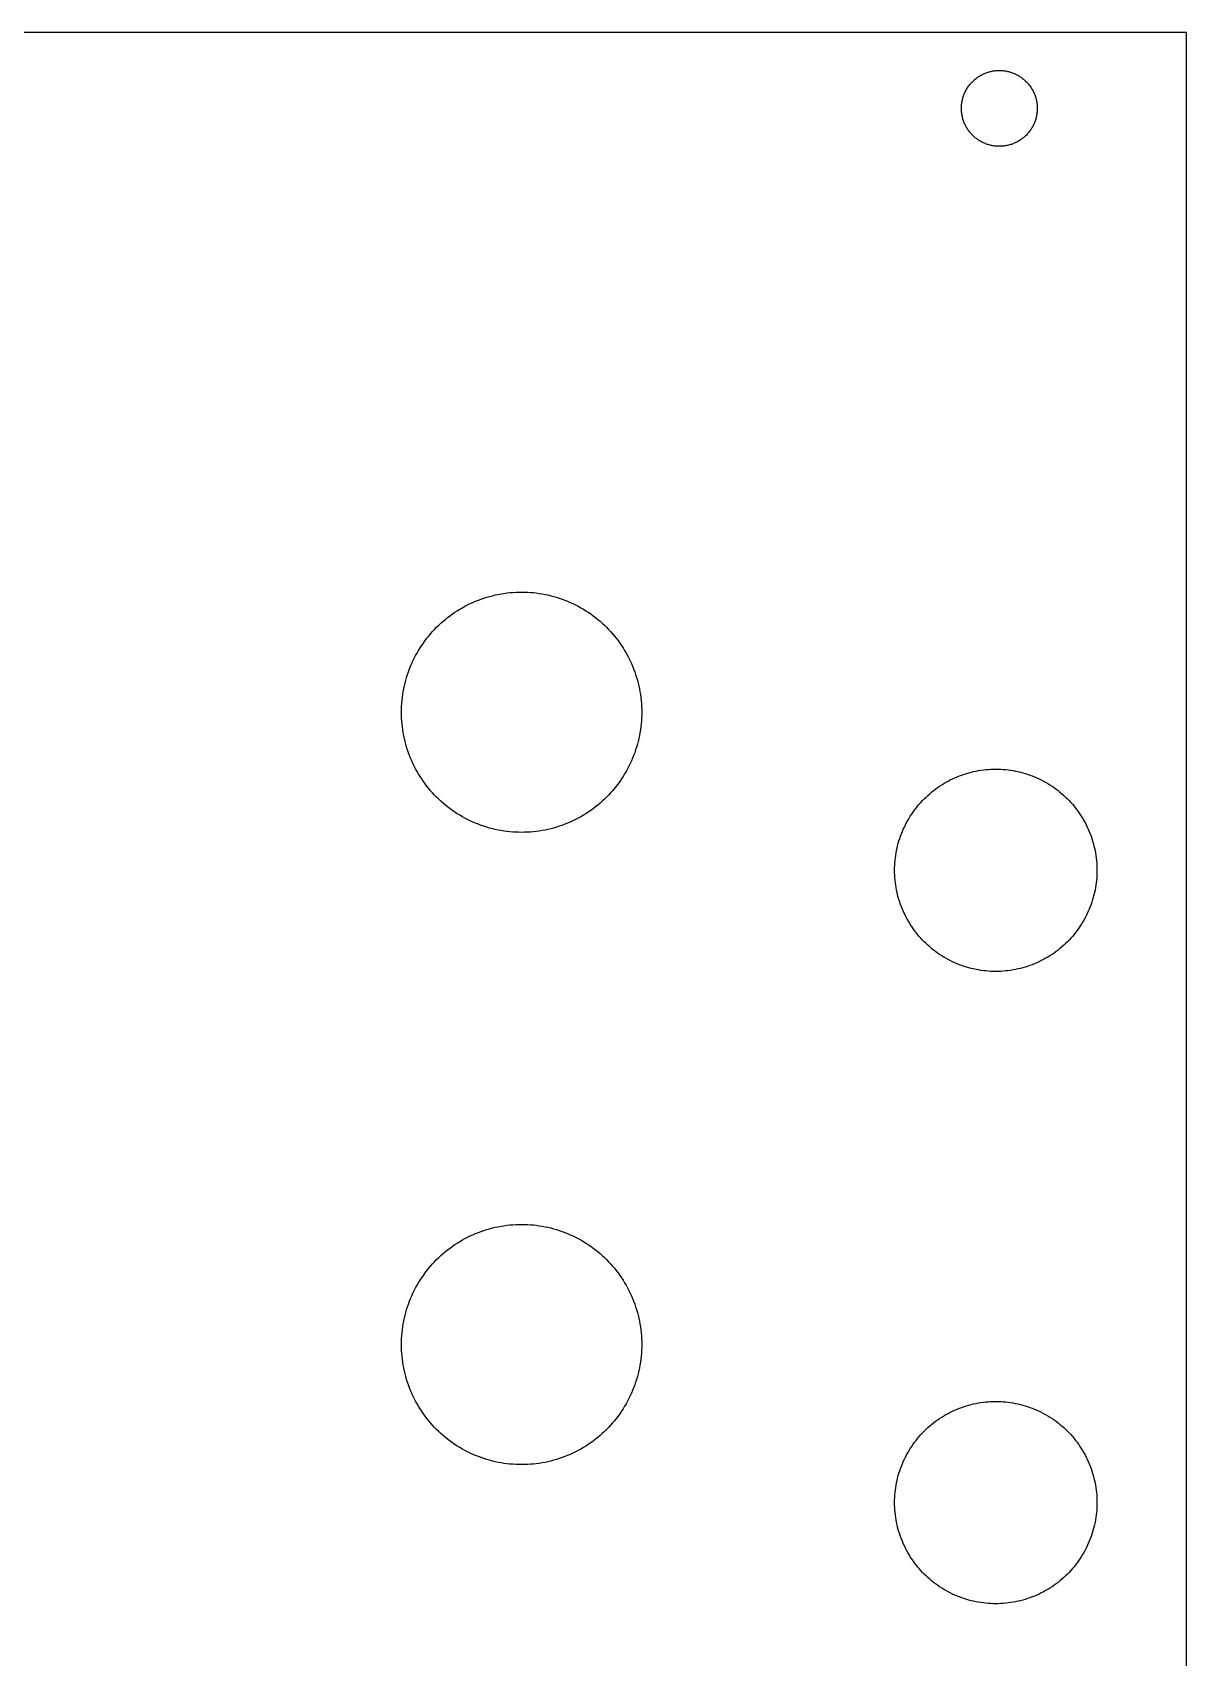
# Model space of a CAD drawing. Extents: x -13 to 170, y -142 to -14.
# Drawn here: x 124.4 to 170, y -78 to -13.8 of the extents above; entities that cross this region are included whole.
import ezdxf

# ---------------------------------------------------------------- set-up
doc = ezdxf.new("R2010")
doc.units = 0

msp = doc.modelspace()

# ---------------------------------------------------------------- linework, layer by layer
at = {"color": 34, "true_color": 0x008000}
for points in [[(-12.500102, -142.249906, 0), (170.040046, -142.249906, 0), (170.040046, -13.750036, 0), (-12.500102, -13.750036, 0), (-12.500102, -142.249906, 0)], [(161.139886, -16.75003, 0), (161.140394, -16.711168, 0), (161.141918, -16.672052, 0), (161.144458, -16.63319, 0), (161.148014, -16.594582, 0), (161.152586, -16.55572, 0), (161.158174, -16.517366, 0), (161.164524, -16.479012, 0), (161.172144, -16.440658, 0), (161.18078, -16.402558, 0), (161.190178, -16.364966, 0), (161.200592, -16.327374, 0), (161.212022, -16.29029, 0), (161.224468, -16.253206, 0), (161.23793, -16.21663, 0), (161.252154, -16.180562, 0), (161.267394, -16.144748, 0), (161.28365, -16.109188, 0), (161.300668, -16.074136, 0), (161.318702, -16.039592, 0), (161.337752, -16.005556, 0), (161.35731, -15.972028, 0), (161.378138, -15.939008, 0), (161.399474, -15.906496, 0), (161.421826, -15.874492, 0), (161.44494, -15.84325, 0), (161.468816, -15.812516, 0), (161.493708, -15.782544, 0), (161.519108, -15.75308, 0), (161.545524, -15.724378, 0), (161.572448, -15.696184, 0), (161.600134, -15.668752, 0), (161.628582, -15.642082, 0), (161.657538, -15.616428, 0), (161.68751, -15.591282, 0), (161.717736, -15.566898, 0), (161.748724, -15.543276, 0), (161.780474, -15.52067, 0), (161.812732, -15.498572, 0), (161.845498, -15.477744, 0), (161.878772, -15.457424, 0), (161.912554, -15.43812, 0), (161.946844, -15.419578, 0), (161.981642, -15.402052, 0), (162.016948, -15.385542, 0), (162.052508, -15.369794, 0), (162.088576, -15.355062, 0), (162.124898, -15.341092, 0), (162.161728, -15.328138, 0), (162.198812, -15.3162, 0), (162.23615, -15.305278, 0), (162.273742, -15.295372, 0), (162.311588, -15.286228, 0), (162.349688, -15.278354, 0), (162.388042, -15.271242, 0), (162.426396, -15.265146, 0), (162.465258, -15.260066, 0), (162.503866, -15.256002, 0), (162.542728, -15.252954, 0), (162.58159, -15.250922, 0), (162.620452, -15.249906, 0), (162.659568, -15.249906, 0), (162.69843, -15.250922, 0), (162.737292, -15.252954, 0), (162.776154, -15.256002, 0), (162.814762, -15.260066, 0), (162.853624, -15.265146, 0), (162.891978, -15.271242, 0), (162.930332, -15.278354, 0), (162.968432, -15.286228, 0), (163.006278, -15.295372, 0), (163.04387, -15.305278, 0), (163.081208, -15.3162, 0), (163.118292, -15.328138, 0), (163.155122, -15.341092, 0), (163.191444, -15.355062, 0), (163.227512, -15.369794, 0), (163.263072, -15.385542, 0), (163.298378, -15.402052, 0), (163.333176, -15.419578, 0), (163.367466, -15.43812, 0), (163.401248, -15.457424, 0), (163.434522, -15.477744, 0), (163.467288, -15.498572, 0), (163.499546, -15.52067, 0), (163.531296, -15.543276, 0), (163.562284, -15.566898, 0), (163.59251, -15.591282, 0), (163.622482, -15.616428, 0), (163.651438, -15.642082, 0), (163.679886, -15.668752, 0), (163.707572, -15.696184, 0), (163.734496, -15.724378, 0), (163.760912, -15.75308, 0), (163.786312, -15.782544, 0), (163.811204, -15.812516, 0), (163.83508, -15.84325, 0), (163.858194, -15.874492, 0), (163.880546, -15.906496, 0), (163.901882, -15.939008, 0), (163.92271, -15.972028, 0), (163.942268, -16.005556, 0), (163.961318, -16.039592, 0), (163.979352, -16.074136, 0), (163.99637, -16.109188, 0), (164.012626, -16.144748, 0), (164.027866, -16.180562, 0), (164.04209, -16.21663, 0), (164.055552, -16.253206, 0), (164.067998, -16.29029, 0), (164.079428, -16.327374, 0), (164.089842, -16.364966, 0), (164.09924, -16.402558, 0), (164.107876, -16.440658, 0), (164.115496, -16.479012, 0), (164.121846, -16.517366, 0), (164.127434, -16.55572, 0), (164.132006, -16.594582, 0), (164.135562, -16.63319, 0), (164.138102, -16.672052, 0), (164.139626, -16.711168, 0), (164.140134, -16.75003, 0), (164.139626, -16.788892, 0), (164.138102, -16.828008, 0), (164.135562, -16.86687, 0), (164.132006, -16.905478, 0), (164.127434, -16.94434, 0), (164.121846, -16.982694, 0), (164.115496, -17.021048, 0), (164.107876, -17.059402, 0), (164.09924, -17.097502, 0), (164.089842, -17.135094, 0), (164.079428, -17.172686, 0), (164.067998, -17.20977, 0), (164.055552, -17.246854, 0), (164.04209, -17.28343, 0), (164.027866, -17.319498, 0), (164.012626, -17.355312, 0), (163.99637, -17.390872, 0), (163.979352, -17.425924, 0), (163.961318, -17.460468, 0), (163.942268, -17.494504, 0), (163.92271, -17.528032, 0), (163.901882, -17.561052, 0), (163.880546, -17.593564, 0), (163.858194, -17.625568, 0), (163.83508, -17.65681, 0), (163.811204, -17.687544, 0), (163.786312, -17.717516, 0), (163.760912, -17.74698, 0), (163.734496, -17.775682, 0), (163.707572, -17.803876, 0), (163.679886, -17.831308, 0), (163.651438, -17.857978, 0), (163.622482, -17.883632, 0), (163.59251, -17.908778, 0), (163.562284, -17.933162, 0), (163.531296, -17.956784, 0), (163.499546, -17.97939, 0), (163.467288, -18.001488, 0), (163.434522, -18.022316, 0), (163.401248, -18.042636, 0), (163.367466, -18.06194, 0), (163.333176, -18.080482, 0), (163.298378, -18.098008, 0), (163.263072, -18.114518, 0), (163.227512, -18.130266, 0), (163.191444, -18.144998, 0), (163.155122, -18.158968, 0), (163.118292, -18.171922, 0), (163.081208, -18.18386, 0), (163.04387, -18.194782, 0), (163.006278, -18.204688, 0), (162.968432, -18.213832, 0), (162.930332, -18.221706, 0), (162.891978, -18.228818, 0), (162.853624, -18.234914, 0), (162.814762, -18.239994, 0), (162.776154, -18.244058, 0), (162.737292, -18.247106, 0), (162.69843, -18.249138, 0), (162.659568, -18.250154, 0), (162.620452, -18.250154, 0), (162.58159, -18.249138, 0), (162.542728, -18.247106, 0), (162.503866, -18.244058, 0), (162.465258, -18.239994, 0), (162.426396, -18.234914, 0), (162.388042, -18.228818, 0), (162.349688, -18.221706, 0), (162.311588, -18.213832, 0), (162.273742, -18.204688, 0), (162.23615, -18.194782, 0), (162.198812, -18.18386, 0), (162.161728, -18.171922, 0), (162.124898, -18.158968, 0), (162.088576, -18.144998, 0), (162.052508, -18.130266, 0), (162.016948, -18.114518, 0), (161.981642, -18.098008, 0), (161.946844, -18.080482, 0), (161.912554, -18.06194, 0), (161.878772, -18.042636, 0), (161.845498, -18.022316, 0), (161.812732, -18.001488, 0), (161.780474, -17.97939, 0), (161.748724, -17.956784, 0), (161.717736, -17.933162, 0), (161.68751, -17.908778, 0), (161.657538, -17.883632, 0), (161.628582, -17.857978, 0), (161.600134, -17.831308, 0), (161.572448, -17.803876, 0), (161.545524, -17.775682, 0), (161.519108, -17.74698, 0), (161.493708, -17.717516, 0), (161.468816, -17.687544, 0), (161.44494, -17.65681, 0), (161.421826, -17.625568, 0), (161.399474, -17.593564, 0), (161.378138, -17.561052, 0), (161.35731, -17.528032, 0), (161.337752, -17.494504, 0), (161.318702, -17.460468, 0), (161.300668, -17.425924, 0), (161.28365, -17.390872, 0), (161.267394, -17.355312, 0), (161.252154, -17.319498, 0), (161.23793, -17.28343, 0), (161.224468, -17.246854, 0), (161.212022, -17.20977, 0), (161.200592, -17.172686, 0), (161.190178, -17.135094, 0), (161.18078, -17.097502, 0), (161.172144, -17.059402, 0), (161.164524, -17.021048, 0), (161.158174, -16.982694, 0), (161.152586, -16.94434, 0), (161.148014, -16.905478, 0), (161.144458, -16.86687, 0), (161.141918, -16.828008, 0), (161.140394, -16.788892, 0), (161.139886, -16.75003, 0)], [(138.999976, -40.625014, 0), (139.0015, -40.508428, 0), (139.005818, -40.391842, 0), (139.01293, -40.27551, 0), (139.022836, -40.159432, 0), (139.03579, -40.043608, 0), (139.051284, -39.928038, 0), (139.069826, -39.812976, 0), (139.091162, -39.698422, 0), (139.115292, -39.584376, 0), (139.142216, -39.470838, 0), (139.171934, -39.358062, 0), (139.204446, -39.246048, 0), (139.239752, -39.13505, 0), (139.277598, -39.024814, 0), (139.318238, -38.915594, 0), (139.361672, -38.807136, 0), (139.407392, -38.700202, 0), (139.455906, -38.59403, 0), (139.507214, -38.489382, 0), (139.560808, -38.38575, 0), (139.617196, -38.283642, 0), (139.67587, -38.183058, 0), (139.73683, -38.083744, 0), (139.800584, -37.985954, 0), (139.86637, -37.889942, 0), (139.934696, -37.795454, 0), (140.005308, -37.702744, 0), (140.078206, -37.611558, 0), (140.153136, -37.522404, 0), (140.230352, -37.435028, 0), (140.309854, -37.349684, 0), (140.391134, -37.266118, 0), (140.4747, -37.184838, 0), (140.560044, -37.105336, 0), (140.64742, -37.02812, 0), (140.736574, -36.95319, 0), (140.82776, -36.880292, 0), (140.92047, -36.80968, 0), (141.014958, -36.741354, 0), (141.11097, -36.675568, 0), (141.20876, -36.611814, 0), (141.308074, -36.550854, 0), (141.408658, -36.49218, 0), (141.510766, -36.435792, 0), (141.614398, -36.382198, 0), (141.719046, -36.33089, 0), (141.825218, -36.282376, 0), (141.932152, -36.236656, 0), (142.04061, -36.193222, 0), (142.14983, -36.152582, 0), (142.260066, -36.114736, 0), (142.371064, -36.07943, 0), (142.483078, -36.046918, 0), (142.595854, -36.0172, 0), (142.709392, -35.990276, 0), (142.823438, -35.966146, 0), (142.937992, -35.94481, 0), (143.053054, -35.926268, 0), (143.168624, -35.910774, 0), (143.284448, -35.89782, 0), (143.400526, -35.887914, 0), (143.516858, -35.880802, 0), (143.633444, -35.876484, 0), (143.75003, -35.87496, 0), (143.866616, -35.876484, 0), (143.983202, -35.880802, 0), (144.099534, -35.887914, 0), (144.215612, -35.89782, 0), (144.331436, -35.910774, 0), (144.447006, -35.926268, 0), (144.562068, -35.94481, 0), (144.676622, -35.966146, 0), (144.790668, -35.990276, 0), (144.904206, -36.0172, 0), (145.016982, -36.046918, 0), (145.128996, -36.07943, 0), (145.239994, -36.114736, 0), (145.35023, -36.152582, 0), (145.45945, -36.193222, 0), (145.567908, -36.236656, 0), (145.674842, -36.282376, 0), (145.781014, -36.33089, 0), (145.885662, -36.382198, 0), (145.989294, -36.435792, 0), (146.091402, -36.49218, 0), (146.191986, -36.550854, 0), (146.2913, -36.611814, 0), (146.38909, -36.675568, 0), (146.485102, -36.741354, 0), (146.57959, -36.80968, 0), (146.6723, -36.880292, 0), (146.763486, -36.95319, 0), (146.85264, -37.02812, 0), (146.940016, -37.105336, 0), (147.02536, -37.184838, 0), (147.108926, -37.266118, 0), (147.190206, -37.349684, 0), (147.269708, -37.435028, 0), (147.346924, -37.522404, 0), (147.421854, -37.611558, 0), (147.494752, -37.702744, 0), (147.565364, -37.795454, 0), (147.63369, -37.889942, 0), (147.699476, -37.985954, 0), (147.76323, -38.083744, 0), (147.82419, -38.183058, 0), (147.882864, -38.283642, 0), (147.939252, -38.38575, 0), (147.992846, -38.489382, 0), (148.044154, -38.59403, 0), (148.092668, -38.700202, 0), (148.138388, -38.807136, 0), (148.181822, -38.915594, 0), (148.222462, -39.024814, 0), (148.260308, -39.13505, 0), (148.295614, -39.246048, 0), (148.328126, -39.358062, 0), (148.357844, -39.470838, 0), (148.384768, -39.584376, 0), (148.408898, -39.698422, 0), (148.430234, -39.812976, 0), (148.448776, -39.928038, 0), (148.46427, -40.043608, 0), (148.477224, -40.159432, 0), (148.48713, -40.27551, 0), (148.494242, -40.391842, 0), (148.49856, -40.508428, 0), (148.500084, -40.625014, 0), (148.49856, -40.7416, 0), (148.494242, -40.858186, 0), (148.48713, -40.974518, 0), (148.477224, -41.090596, 0), (148.46427, -41.20642, 0), (148.448776, -41.32199, 0), (148.430234, -41.437052, 0), (148.408898, -41.551606, 0), (148.384768, -41.665652, 0), (148.357844, -41.77919, 0), (148.328126, -41.891966, 0), (148.295614, -42.00398, 0), (148.260308, -42.114978, 0), (148.222462, -42.225214, 0), (148.181822, -42.334434, 0), (148.138388, -42.442892, 0), (148.092668, -42.549826, 0), (148.044154, -42.655998, 0), (147.992846, -42.760646, 0), (147.939252, -42.864278, 0), (147.882864, -42.966386, 0), (147.82419, -43.06697, 0), (147.76323, -43.166284, 0), (147.699476, -43.264074, 0), (147.63369, -43.360086, 0), (147.565364, -43.454574, 0), (147.494752, -43.547284, 0), (147.421854, -43.63847, 0), (147.346924, -43.727624, 0), (147.269708, -43.815, 0), (147.190206, -43.900344, 0), (147.108926, -43.98391, 0), (147.02536, -44.06519, 0), (146.940016, -44.144692, 0), (146.85264, -44.221908, 0), (146.763486, -44.296838, 0), (146.6723, -44.369736, 0), (146.57959, -44.440348, 0), (146.485102, -44.508674, 0), (146.38909, -44.57446, 0), (146.2913, -44.638214, 0), (146.191986, -44.699174, 0), (146.091402, -44.757848, 0), (145.989294, -44.814236, 0), (145.885662, -44.86783, 0), (145.781014, -44.919138, 0), (145.674842, -44.967652, 0), (145.567908, -45.013372, 0), (145.45945, -45.056806, 0), (145.35023, -45.097446, 0), (145.239994, -45.135292, 0), (145.128996, -45.170598, 0), (145.016982, -45.20311, 0), (144.904206, -45.232828, 0), (144.790668, -45.259752, 0), (144.676622, -45.283882, 0), (144.562068, -45.305218, 0), (144.447006, -45.32376, 0), (144.331436, -45.339254, 0), (144.215612, -45.352208, 0), (144.099534, -45.362114, 0), (143.983202, -45.369226, 0), (143.866616, -45.373544, 0), (143.75003, -45.375068, 0), (143.633444, -45.373544, 0), (143.516858, -45.369226, 0), (143.400526, -45.362114, 0), (143.284448, -45.352208, 0), (143.168624, -45.339254, 0), (143.053054, -45.32376, 0), (142.937992, -45.305218, 0), (142.823438, -45.283882, 0), (142.709392, -45.259752, 0), (142.595854, -45.232828, 0), (142.483078, -45.20311, 0), (142.371064, -45.170598, 0), (142.260066, -45.135292, 0), (142.14983, -45.097446, 0), (142.04061, -45.056806, 0), (141.932152, -45.013372, 0), (141.825218, -44.967652, 0), (141.719046, -44.919138, 0), (141.614398, -44.86783, 0), (141.510766, -44.814236, 0), (141.408658, -44.757848, 0), (141.308074, -44.699174, 0), (141.20876, -44.638214, 0), (141.11097, -44.57446, 0), (141.014958, -44.508674, 0), (140.92047, -44.440348, 0), (140.82776, -44.369736, 0), (140.736574, -44.296838, 0), (140.64742, -44.221908, 0), (140.560044, -44.144692, 0), (140.4747, -44.06519, 0), (140.391134, -43.98391, 0), (140.309854, -43.900344, 0), (140.230352, -43.815, 0), (140.153136, -43.727624, 0), (140.078206, -43.63847, 0), (140.005308, -43.547284, 0), (139.934696, -43.454574, 0), (139.86637, -43.360086, 0), (139.800584, -43.264074, 0), (139.73683, -43.166284, 0), (139.67587, -43.06697, 0), (139.617196, -42.966386, 0), (139.560808, -42.864278, 0), (139.507214, -42.760646, 0), (139.455906, -42.655998, 0), (139.407392, -42.549826, 0), (139.361672, -42.442892, 0), (139.318238, -42.334434, 0), (139.277598, -42.225214, 0), (139.239752, -42.114978, 0), (139.204446, -42.00398, 0), (139.171934, -41.891966, 0), (139.142216, -41.77919, 0), (139.115292, -41.665652, 0), (139.091162, -41.551606, 0), (139.069826, -41.437052, 0), (139.051284, -41.32199, 0), (139.03579, -41.20642, 0), (139.022836, -41.090596, 0), (139.01293, -40.974518, 0), (139.005818, -40.858186, 0), (139.0015, -40.7416, 0), (138.999976, -40.625014, 0)], [(158.500064, -46.874938, 0), (158.501334, -46.776894, 0), (158.50489, -46.678596, 0), (158.510986, -46.580806, 0), (158.519368, -46.482762, 0), (158.530036, -46.385226, 0), (158.543244, -46.287944, 0), (158.558992, -46.19117, 0), (158.577026, -46.09465, 0), (158.597346, -45.998638, 0), (158.619952, -45.903134, 0), (158.644844, -45.808138, 0), (158.672276, -45.713904, 0), (158.701994, -45.620178, 0), (158.733998, -45.527468, 0), (158.768034, -45.435266, 0), (158.80461, -45.344334, 0), (158.843218, -45.25391, 0), (158.884112, -45.164756, 0), (158.927292, -45.076618, 0), (158.972504, -44.989242, 0), (159.019748, -44.90339, 0), (159.069024, -44.818554, 0), (159.120586, -44.734988, 0), (159.17418, -44.652692, 0), (159.229806, -44.571666, 0), (159.28721, -44.492164, 0), (159.346646, -44.413932, 0), (159.408114, -44.337478, 0), (159.471106, -44.262294, 0), (159.536384, -44.188634, 0), (159.603186, -44.116752, 0), (159.671512, -44.046394, 0), (159.74187, -43.978068, 0), (159.813752, -43.911266, 0), (159.887412, -43.845988, 0), (159.962596, -43.782996, 0), (160.03905, -43.721528, 0), (160.117282, -43.662092, 0), (160.196784, -43.604688, 0), (160.27781, -43.549062, 0), (160.360106, -43.495468, 0), (160.443672, -43.443906, 0), (160.528508, -43.39463, 0), (160.61436, -43.347386, 0), (160.701736, -43.302174, 0), (160.789874, -43.258994, 0), (160.879028, -43.2181, 0), (160.969452, -43.179492, 0), (161.060384, -43.142916, 0), (161.152586, -43.10888, 0), (161.245296, -43.076876, 0), (161.339022, -43.047158, 0), (161.433256, -43.019726, 0), (161.528252, -42.994834, 0), (161.623756, -42.972228, 0), (161.719768, -42.951908, 0), (161.816288, -42.933874, 0), (161.913062, -42.918126, 0), (162.010344, -42.904918, 0), (162.10788, -42.89425, 0), (162.205924, -42.885868, 0), (162.303714, -42.879772, 0), (162.402012, -42.876216, 0), (162.500056, -42.874946, 0), (162.5981, -42.876216, 0), (162.696398, -42.879772, 0), (162.794188, -42.885868, 0), (162.892232, -42.89425, 0), (162.989768, -42.904918, 0), (163.08705, -42.918126, 0), (163.183824, -42.933874, 0), (163.280344, -42.951908, 0), (163.376356, -42.972228, 0), (163.47186, -42.994834, 0), (163.566856, -43.019726, 0), (163.66109, -43.047158, 0), (163.754816, -43.076876, 0), (163.847526, -43.10888, 0), (163.939728, -43.142916, 0), (164.03066, -43.179492, 0), (164.121084, -43.2181, 0), (164.210238, -43.258994, 0), (164.298376, -43.302174, 0), (164.385752, -43.347386, 0), (164.471604, -43.39463, 0), (164.55644, -43.443906, 0), (164.640006, -43.495468, 0), (164.722302, -43.549062, 0), (164.803328, -43.604688, 0), (164.88283, -43.662092, 0), (164.961062, -43.721528, 0), (165.037516, -43.782996, 0), (165.1127, -43.845988, 0), (165.18636, -43.911266, 0), (165.258242, -43.978068, 0), (165.3286, -44.046394, 0), (165.396926, -44.116752, 0), (165.463728, -44.188634, 0), (165.529006, -44.262294, 0), (165.591998, -44.337478, 0), (165.653466, -44.413932, 0), (165.712902, -44.492164, 0), (165.770306, -44.571666, 0), (165.825932, -44.652692, 0), (165.879526, -44.734988, 0), (165.931088, -44.818554, 0), (165.980364, -44.90339, 0), (166.027608, -44.989242, 0), (166.07282, -45.076618, 0), (166.116, -45.164756, 0), (166.156894, -45.25391, 0), (166.195502, -45.344334, 0), (166.232078, -45.435266, 0), (166.266114, -45.527468, 0), (166.298118, -45.620178, 0), (166.327836, -45.713904, 0), (166.355268, -45.808138, 0), (166.38016, -45.903134, 0), (166.402766, -45.998638, 0), (166.423086, -46.09465, 0), (166.44112, -46.19117, 0), (166.456868, -46.287944, 0), (166.470076, -46.385226, 0), (166.480744, -46.482762, 0), (166.489126, -46.580806, 0), (166.495222, -46.678596, 0), (166.498778, -46.776894, 0), (166.500048, -46.874938, 0), (166.498778, -46.972982, 0), (166.495222, -47.07128, 0), (166.489126, -47.16907, 0), (166.480744, -47.267114, 0), (166.470076, -47.36465, 0), (166.456868, -47.461932, 0), (166.44112, -47.558706, 0), (166.423086, -47.655226, 0), (166.402766, -47.751238, 0), (166.38016, -47.846742, 0), (166.355268, -47.941738, 0), (166.327836, -48.035972, 0), (166.298118, -48.129698, 0), (166.266114, -48.222408, 0), (166.232078, -48.31461, 0), (166.195502, -48.405542, 0), (166.156894, -48.495966, 0), (166.116, -48.58512, 0), (166.07282, -48.673258, 0), (166.027608, -48.760634, 0), (165.980364, -48.846486, 0), (165.931088, -48.931322, 0), (165.879526, -49.014888, 0), (165.825932, -49.097184, 0), (165.770306, -49.17821, 0), (165.712902, -49.257712, 0), (165.653466, -49.335944, 0), (165.591998, -49.412398, 0), (165.529006, -49.487582, 0), (165.463728, -49.561242, 0), (165.396926, -49.633124, 0), (165.3286, -49.703482, 0), (165.258242, -49.771808, 0), (165.18636, -49.83861, 0), (165.1127, -49.903888, 0), (165.037516, -49.96688, 0), (164.961062, -50.028348, 0), (164.88283, -50.087784, 0), (164.803328, -50.145188, 0), (164.722302, -50.200814, 0), (164.640006, -50.254408, 0), (164.55644, -50.30597, 0), (164.471604, -50.355246, 0), (164.385752, -50.40249, 0), (164.298376, -50.447702, 0), (164.210238, -50.490882, 0), (164.121084, -50.531776, 0), (164.03066, -50.570384, 0), (163.939728, -50.60696, 0), (163.847526, -50.640996, 0), (163.754816, -50.673, 0), (163.66109, -50.702718, 0), (163.566856, -50.73015, 0), (163.47186, -50.755042, 0), (163.376356, -50.777648, 0), (163.280344, -50.797968, 0), (163.183824, -50.816002, 0), (163.08705, -50.83175, 0), (162.989768, -50.844958, 0), (162.892232, -50.855626, 0), (162.794188, -50.864008, 0), (162.696398, -50.870104, 0), (162.5981, -50.87366, 0), (162.500056, -50.87493, 0), (162.402012, -50.87366, 0), (162.303714, -50.870104, 0), (162.205924, -50.864008, 0), (162.10788, -50.855626, 0), (162.010344, -50.844958, 0), (161.913062, -50.83175, 0), (161.816288, -50.816002, 0), (161.719768, -50.797968, 0), (161.623756, -50.777648, 0), (161.528252, -50.755042, 0), (161.433256, -50.73015, 0), (161.339022, -50.702718, 0), (161.245296, -50.673, 0), (161.152586, -50.640996, 0), (161.060384, -50.60696, 0), (160.969452, -50.570384, 0), (160.879028, -50.531776, 0), (160.789874, -50.490882, 0), (160.701736, -50.447702, 0), (160.61436, -50.40249, 0), (160.528508, -50.355246, 0), (160.443672, -50.30597, 0), (160.360106, -50.254408, 0), (160.27781, -50.200814, 0), (160.196784, -50.145188, 0), (160.117282, -50.087784, 0), (160.03905, -50.028348, 0), (159.962596, -49.96688, 0), (159.887412, -49.903888, 0), (159.813752, -49.83861, 0), (159.74187, -49.771808, 0), (159.671512, -49.703482, 0), (159.603186, -49.633124, 0), (159.536384, -49.561242, 0), (159.471106, -49.487582, 0), (159.408114, -49.412398, 0), (159.346646, -49.335944, 0), (159.28721, -49.257712, 0), (159.229806, -49.17821, 0), (159.17418, -49.097184, 0), (159.120586, -49.014888, 0), (159.069024, -48.931322, 0), (159.019748, -48.846486, 0), (158.972504, -48.760634, 0), (158.927292, -48.673258, 0), (158.884112, -48.58512, 0), (158.843218, -48.495966, 0), (158.80461, -48.405542, 0), (158.768034, -48.31461, 0), (158.733998, -48.222408, 0), (158.701994, -48.129698, 0), (158.672276, -48.035972, 0), (158.644844, -47.941738, 0), (158.619952, -47.846742, 0), (158.597346, -47.751238, 0), (158.577026, -47.655226, 0), (158.558992, -47.558706, 0), (158.543244, -47.461932, 0), (158.530036, -47.36465, 0), (158.519368, -47.267114, 0), (158.510986, -47.16907, 0), (158.50489, -47.07128, 0), (158.501334, -46.972982, 0), (158.500064, -46.874938, 0)], [(138.999976, -65.624964, 0), (139.0015, -65.508378, 0), (139.005818, -65.391792, 0), (139.01293, -65.27546, 0), (139.022836, -65.159382, 0), (139.03579, -65.043558, 0), (139.051284, -64.927988, 0), (139.069826, -64.812926, 0), (139.091162, -64.698372, 0), (139.115292, -64.584326, 0), (139.142216, -64.470788, 0), (139.171934, -64.358012, 0), (139.204446, -64.245998, 0), (139.239752, -64.135, 0), (139.277598, -64.024764, 0), (139.318238, -63.915544, 0), (139.361672, -63.807086, 0), (139.407392, -63.700152, 0), (139.455906, -63.59398, 0), (139.507214, -63.489332, 0), (139.560808, -63.3857, 0), (139.617196, -63.283592, 0), (139.67587, -63.183008, 0), (139.73683, -63.083694, 0), (139.800584, -62.985904, 0), (139.86637, -62.889892, 0), (139.934696, -62.795404, 0), (140.005308, -62.702694, 0), (140.078206, -62.611508, 0), (140.153136, -62.522354, 0), (140.230352, -62.434978, 0), (140.309854, -62.349634, 0), (140.391134, -62.266068, 0), (140.4747, -62.184788, 0), (140.560044, -62.105286, 0), (140.64742, -62.02807, 0), (140.736574, -61.95314, 0), (140.82776, -61.880242, 0), (140.92047, -61.80963, 0), (141.014958, -61.741304, 0), (141.11097, -61.675518, 0), (141.20876, -61.611764, 0), (141.308074, -61.550804, 0), (141.408658, -61.49213, 0), (141.510766, -61.435742, 0), (141.614398, -61.382148, 0), (141.719046, -61.33084, 0), (141.825218, -61.282326, 0), (141.932152, -61.236606, 0), (142.04061, -61.193172, 0), (142.14983, -61.152532, 0), (142.260066, -61.114686, 0), (142.371064, -61.07938, 0), (142.483078, -61.046868, 0), (142.595854, -61.01715, 0), (142.709392, -60.990226, 0), (142.823438, -60.966096, 0), (142.937992, -60.94476, 0), (143.053054, -60.926218, 0), (143.168624, -60.910724, 0), (143.284448, -60.89777, 0), (143.400526, -60.887864, 0), (143.516858, -60.880752, 0), (143.633444, -60.876434, 0), (143.75003, -60.87491, 0), (143.866616, -60.876434, 0), (143.983202, -60.880752, 0), (144.099534, -60.887864, 0), (144.215612, -60.89777, 0), (144.331436, -60.910724, 0), (144.447006, -60.926218, 0), (144.562068, -60.94476, 0), (144.676622, -60.966096, 0), (144.790668, -60.990226, 0), (144.904206, -61.01715, 0), (145.016982, -61.046868, 0), (145.128996, -61.07938, 0), (145.239994, -61.114686, 0), (145.35023, -61.152532, 0), (145.45945, -61.193172, 0), (145.567908, -61.236606, 0), (145.674842, -61.282326, 0), (145.781014, -61.33084, 0), (145.885662, -61.382148, 0), (145.989294, -61.435742, 0), (146.091402, -61.49213, 0), (146.191986, -61.550804, 0), (146.2913, -61.611764, 0), (146.38909, -61.675518, 0), (146.485102, -61.741304, 0), (146.57959, -61.80963, 0), (146.6723, -61.880242, 0), (146.763486, -61.95314, 0), (146.85264, -62.02807, 0), (146.940016, -62.105286, 0), (147.02536, -62.184788, 0), (147.108926, -62.266068, 0), (147.190206, -62.349634, 0), (147.269708, -62.434978, 0), (147.346924, -62.522354, 0), (147.421854, -62.611508, 0), (147.494752, -62.702694, 0), (147.565364, -62.795404, 0), (147.63369, -62.889892, 0), (147.699476, -62.985904, 0), (147.76323, -63.083694, 0), (147.82419, -63.183008, 0), (147.882864, -63.283592, 0), (147.939252, -63.3857, 0), (147.992846, -63.489332, 0), (148.044154, -63.59398, 0), (148.092668, -63.700152, 0), (148.138388, -63.807086, 0), (148.181822, -63.915544, 0), (148.222462, -64.024764, 0), (148.260308, -64.135, 0), (148.295614, -64.245998, 0), (148.328126, -64.358012, 0), (148.357844, -64.470788, 0), (148.384768, -64.584326, 0), (148.408898, -64.698372, 0), (148.430234, -64.812926, 0), (148.448776, -64.927988, 0), (148.46427, -65.043558, 0), (148.477224, -65.159382, 0), (148.48713, -65.27546, 0), (148.494242, -65.391792, 0), (148.49856, -65.508378, 0), (148.500084, -65.624964, 0), (148.49856, -65.74155, 0), (148.494242, -65.858136, 0), (148.48713, -65.974468, 0), (148.477224, -66.090546, 0), (148.46427, -66.20637, 0), (148.448776, -66.32194, 0), (148.430234, -66.437002, 0), (148.408898, -66.551556, 0), (148.384768, -66.665602, 0), (148.357844, -66.77914, 0), (148.328126, -66.891916, 0), (148.295614, -67.00393, 0), (148.260308, -67.114928, 0), (148.222462, -67.225164, 0), (148.181822, -67.334384, 0), (148.138388, -67.442842, 0), (148.092668, -67.549776, 0), (148.044154, -67.655948, 0), (147.992846, -67.760596, 0), (147.939252, -67.864228, 0), (147.882864, -67.966336, 0), (147.82419, -68.06692, 0), (147.76323, -68.166234, 0), (147.699476, -68.264024, 0), (147.63369, -68.360036, 0), (147.565364, -68.454524, 0), (147.494752, -68.547234, 0), (147.421854, -68.63842, 0), (147.346924, -68.727574, 0), (147.269708, -68.81495, 0), (147.190206, -68.900294, 0), (147.108926, -68.98386, 0), (147.02536, -69.06514, 0), (146.940016, -69.144642, 0), (146.85264, -69.221858, 0), (146.763486, -69.296788, 0), (146.6723, -69.369686, 0), (146.57959, -69.440298, 0), (146.485102, -69.508624, 0), (146.38909, -69.57441, 0), (146.2913, -69.638164, 0), (146.191986, -69.699124, 0), (146.091402, -69.757798, 0), (145.989294, -69.814186, 0), (145.885662, -69.86778, 0), (145.781014, -69.919088, 0), (145.674842, -69.967602, 0), (145.567908, -70.013322, 0), (145.45945, -70.056756, 0), (145.35023, -70.097396, 0), (145.239994, -70.135242, 0), (145.128996, -70.170548, 0), (145.016982, -70.20306, 0), (144.904206, -70.232778, 0), (144.790668, -70.259702, 0), (144.676622, -70.283832, 0), (144.562068, -70.305168, 0), (144.447006, -70.32371, 0), (144.331436, -70.339204, 0), (144.215612, -70.352158, 0), (144.099534, -70.362064, 0), (143.983202, -70.369176, 0), (143.866616, -70.373494, 0), (143.75003, -70.375018, 0), (143.633444, -70.373494, 0), (143.516858, -70.369176, 0), (143.400526, -70.362064, 0), (143.284448, -70.352158, 0), (143.168624, -70.339204, 0), (143.053054, -70.32371, 0), (142.937992, -70.305168, 0), (142.823438, -70.283832, 0), (142.709392, -70.259702, 0), (142.595854, -70.232778, 0), (142.483078, -70.20306, 0), (142.371064, -70.170548, 0), (142.260066, -70.135242, 0), (142.14983, -70.097396, 0), (142.04061, -70.056756, 0), (141.932152, -70.013322, 0), (141.825218, -69.967602, 0), (141.719046, -69.919088, 0), (141.614398, -69.86778, 0), (141.510766, -69.814186, 0), (141.408658, -69.757798, 0), (141.308074, -69.699124, 0), (141.20876, -69.638164, 0), (141.11097, -69.57441, 0), (141.014958, -69.508624, 0), (140.92047, -69.440298, 0), (140.82776, -69.369686, 0), (140.736574, -69.296788, 0), (140.64742, -69.221858, 0), (140.560044, -69.144642, 0), (140.4747, -69.06514, 0), (140.391134, -68.98386, 0), (140.309854, -68.900294, 0), (140.230352, -68.81495, 0), (140.153136, -68.727574, 0), (140.078206, -68.63842, 0), (140.005308, -68.547234, 0), (139.934696, -68.454524, 0), (139.86637, -68.360036, 0), (139.800584, -68.264024, 0), (139.73683, -68.166234, 0), (139.67587, -68.06692, 0), (139.617196, -67.966336, 0), (139.560808, -67.864228, 0), (139.507214, -67.760596, 0), (139.455906, -67.655948, 0), (139.407392, -67.549776, 0), (139.361672, -67.442842, 0), (139.318238, -67.334384, 0), (139.277598, -67.225164, 0), (139.239752, -67.114928, 0), (139.204446, -67.00393, 0), (139.171934, -66.891916, 0), (139.142216, -66.77914, 0), (139.115292, -66.665602, 0), (139.091162, -66.551556, 0), (139.069826, -66.437002, 0), (139.051284, -66.32194, 0), (139.03579, -66.20637, 0), (139.022836, -66.090546, 0), (139.01293, -65.974468, 0), (139.005818, -65.858136, 0), (139.0015, -65.74155, 0), (138.999976, -65.624964, 0)], [(158.500064, -71.874888, 0), (158.501334, -71.776844, 0), (158.50489, -71.678546, 0), (158.510986, -71.580756, 0), (158.519368, -71.482712, 0), (158.530036, -71.385176, 0), (158.543244, -71.287894, 0), (158.558992, -71.19112, 0), (158.577026, -71.0946, 0), (158.597346, -70.998588, 0), (158.619952, -70.903084, 0), (158.644844, -70.808088, 0), (158.672276, -70.713854, 0), (158.701994, -70.620128, 0), (158.733998, -70.527418, 0), (158.768034, -70.435216, 0), (158.80461, -70.344284, 0), (158.843218, -70.25386, 0), (158.884112, -70.164706, 0), (158.927292, -70.076568, 0), (158.972504, -69.989192, 0), (159.019748, -69.90334, 0), (159.069024, -69.818504, 0), (159.120586, -69.734938, 0), (159.17418, -69.652642, 0), (159.229806, -69.571616, 0), (159.28721, -69.492114, 0), (159.346646, -69.413882, 0), (159.408114, -69.337428, 0), (159.471106, -69.262244, 0), (159.536384, -69.188584, 0), (159.603186, -69.116702, 0), (159.671512, -69.046344, 0), (159.74187, -68.978018, 0), (159.813752, -68.911216, 0), (159.887412, -68.845938, 0), (159.962596, -68.782946, 0), (160.03905, -68.721478, 0), (160.117282, -68.662042, 0), (160.196784, -68.604638, 0), (160.27781, -68.549012, 0), (160.360106, -68.495418, 0), (160.443672, -68.443856, 0), (160.528508, -68.39458, 0), (160.61436, -68.347336, 0), (160.701736, -68.302124, 0), (160.789874, -68.258944, 0), (160.879028, -68.21805, 0), (160.969452, -68.179442, 0), (161.060384, -68.142866, 0), (161.152586, -68.10883, 0), (161.245296, -68.076826, 0), (161.339022, -68.047108, 0), (161.433256, -68.019676, 0), (161.528252, -67.994784, 0), (161.623756, -67.972178, 0), (161.719768, -67.951858, 0), (161.816288, -67.933824, 0), (161.913062, -67.918076, 0), (162.010344, -67.904868, 0), (162.10788, -67.8942, 0), (162.205924, -67.885818, 0), (162.303714, -67.879722, 0), (162.402012, -67.876166, 0), (162.500056, -67.874896, 0), (162.5981, -67.876166, 0), (162.696398, -67.879722, 0), (162.794188, -67.885818, 0), (162.892232, -67.8942, 0), (162.989768, -67.904868, 0), (163.08705, -67.918076, 0), (163.183824, -67.933824, 0), (163.280344, -67.951858, 0), (163.376356, -67.972178, 0), (163.47186, -67.994784, 0), (163.566856, -68.019676, 0), (163.66109, -68.047108, 0), (163.754816, -68.076826, 0), (163.847526, -68.10883, 0), (163.939728, -68.142866, 0), (164.03066, -68.179442, 0), (164.121084, -68.21805, 0), (164.210238, -68.258944, 0), (164.298376, -68.302124, 0), (164.385752, -68.347336, 0), (164.471604, -68.39458, 0), (164.55644, -68.443856, 0), (164.640006, -68.495418, 0), (164.722302, -68.549012, 0), (164.803328, -68.604638, 0), (164.88283, -68.662042, 0), (164.961062, -68.721478, 0), (165.037516, -68.782946, 0), (165.1127, -68.845938, 0), (165.18636, -68.911216, 0), (165.258242, -68.978018, 0), (165.3286, -69.046344, 0), (165.396926, -69.116702, 0), (165.463728, -69.188584, 0), (165.529006, -69.262244, 0), (165.591998, -69.337428, 0), (165.653466, -69.413882, 0), (165.712902, -69.492114, 0), (165.770306, -69.571616, 0), (165.825932, -69.652642, 0), (165.879526, -69.734938, 0), (165.931088, -69.818504, 0), (165.980364, -69.90334, 0), (166.027608, -69.989192, 0), (166.07282, -70.076568, 0), (166.116, -70.164706, 0), (166.156894, -70.25386, 0), (166.195502, -70.344284, 0), (166.232078, -70.435216, 0), (166.266114, -70.527418, 0), (166.298118, -70.620128, 0), (166.327836, -70.713854, 0), (166.355268, -70.808088, 0), (166.38016, -70.903084, 0), (166.402766, -70.998588, 0), (166.423086, -71.0946, 0), (166.44112, -71.19112, 0), (166.456868, -71.287894, 0), (166.470076, -71.385176, 0), (166.480744, -71.482712, 0), (166.489126, -71.580756, 0), (166.495222, -71.678546, 0), (166.498778, -71.776844, 0), (166.500048, -71.874888, 0), (166.498778, -71.972932, 0), (166.495222, -72.07123, 0), (166.489126, -72.16902, 0), (166.480744, -72.267064, 0), (166.470076, -72.3646, 0), (166.456868, -72.461882, 0), (166.44112, -72.558656, 0), (166.423086, -72.655176, 0), (166.402766, -72.751188, 0), (166.38016, -72.846692, 0), (166.355268, -72.941688, 0), (166.327836, -73.035922, 0), (166.298118, -73.129648, 0), (166.266114, -73.222358, 0), (166.232078, -73.31456, 0), (166.195502, -73.405492, 0), (166.156894, -73.495916, 0), (166.116, -73.58507, 0), (166.07282, -73.673208, 0), (166.027608, -73.760584, 0), (165.980364, -73.846436, 0), (165.931088, -73.931272, 0), (165.879526, -74.014838, 0), (165.825932, -74.097134, 0), (165.770306, -74.17816, 0), (165.712902, -74.257662, 0), (165.653466, -74.335894, 0), (165.591998, -74.412348, 0), (165.529006, -74.487532, 0), (165.463728, -74.561192, 0), (165.396926, -74.633074, 0), (165.3286, -74.703432, 0), (165.258242, -74.771758, 0), (165.18636, -74.83856, 0), (165.1127, -74.903838, 0), (165.037516, -74.96683, 0), (164.961062, -75.028298, 0), (164.88283, -75.087734, 0), (164.803328, -75.145138, 0), (164.722302, -75.200764, 0), (164.640006, -75.254358, 0), (164.55644, -75.30592, 0), (164.471604, -75.355196, 0), (164.385752, -75.40244, 0), (164.298376, -75.447652, 0), (164.210238, -75.490832, 0), (164.121084, -75.531726, 0), (164.03066, -75.570334, 0), (163.939728, -75.60691, 0), (163.847526, -75.640946, 0), (163.754816, -75.67295, 0), (163.66109, -75.702668, 0), (163.566856, -75.7301, 0), (163.47186, -75.754992, 0), (163.376356, -75.777598, 0), (163.280344, -75.797918, 0), (163.183824, -75.815952, 0), (163.08705, -75.8317, 0), (162.989768, -75.844908, 0), (162.892232, -75.855576, 0), (162.794188, -75.863958, 0), (162.696398, -75.870054, 0), (162.5981, -75.87361, 0), (162.500056, -75.87488, 0), (162.402012, -75.87361, 0), (162.303714, -75.870054, 0), (162.205924, -75.863958, 0), (162.10788, -75.855576, 0), (162.010344, -75.844908, 0), (161.913062, -75.8317, 0), (161.816288, -75.815952, 0), (161.719768, -75.797918, 0), (161.623756, -75.777598, 0), (161.528252, -75.754992, 0), (161.433256, -75.7301, 0), (161.339022, -75.702668, 0), (161.245296, -75.67295, 0), (161.152586, -75.640946, 0), (161.060384, -75.60691, 0), (160.969452, -75.570334, 0), (160.879028, -75.531726, 0), (160.789874, -75.490832, 0), (160.701736, -75.447652, 0), (160.61436, -75.40244, 0), (160.528508, -75.355196, 0), (160.443672, -75.30592, 0), (160.360106, -75.254358, 0), (160.27781, -75.200764, 0), (160.196784, -75.145138, 0), (160.117282, -75.087734, 0), (160.03905, -75.028298, 0), (159.962596, -74.96683, 0), (159.887412, -74.903838, 0), (159.813752, -74.83856, 0), (159.74187, -74.771758, 0), (159.671512, -74.703432, 0), (159.603186, -74.633074, 0), (159.536384, -74.561192, 0), (159.471106, -74.487532, 0), (159.408114, -74.412348, 0), (159.346646, -74.335894, 0), (159.28721, -74.257662, 0), (159.229806, -74.17816, 0), (159.17418, -74.097134, 0), (159.120586, -74.014838, 0), (159.069024, -73.931272, 0), (159.019748, -73.846436, 0), (158.972504, -73.760584, 0), (158.927292, -73.673208, 0), (158.884112, -73.58507, 0), (158.843218, -73.495916, 0), (158.80461, -73.405492, 0), (158.768034, -73.31456, 0), (158.733998, -73.222358, 0), (158.701994, -73.129648, 0), (158.672276, -73.035922, 0), (158.644844, -72.941688, 0), (158.619952, -72.846692, 0), (158.597346, -72.751188, 0), (158.577026, -72.655176, 0), (158.558992, -72.558656, 0), (158.543244, -72.461882, 0), (158.530036, -72.3646, 0), (158.519368, -72.267064, 0), (158.510986, -72.16902, 0), (158.50489, -72.07123, 0), (158.501334, -71.972932, 0), (158.500064, -71.874888, 0)]]:
    msp.add_polyline3d(points, close=True, dxfattribs=at)
at = {"color": 5, "true_color": 0x0000ff}
msp.add_polyline3d([(170.04004, -142.2499, 0), (170.04004, -13.75003, 0), (-12.5001, -13.75003, 0), (-12.5001, -142.2499, 0), (170.04004, -142.2499, 0)], close=True, dxfattribs=at)

doc.saveas('drawing.dxf')
